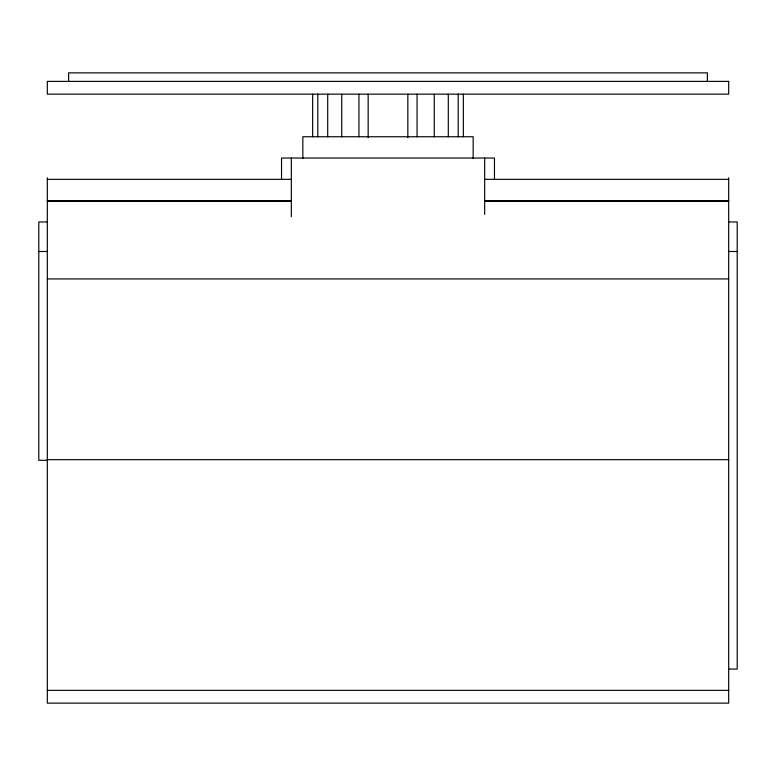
<?xml version="1.0" encoding="UTF-8"?>
<svg xmlns="http://www.w3.org/2000/svg" width="776" height="776" viewBox="0 0 776 776"><rect width="100%" height="100%" fill="white"/><g stroke="black" fill="none" stroke-linecap="round" stroke-linejoin="round"><path stroke-width="1.16" d="M47.317 179.334L291.01 179.334M484.99 179.334L728.683 179.334M47.317 200.625L291.01 200.625M484.99 200.625L728.683 200.625M47.317 201.323L291.01 201.323M484.99 201.323L728.683 201.323M47.317 221.946L38.8 221.946L38.8 460.275L47.317 460.275M728.683 221.946L737.2 221.946L737.2 669.067L728.683 669.067M38.8 251.492L47.317 251.492M728.683 251.492L737.2 251.492M47.317 278.923L728.683 278.923M47.317 459.683L728.683 459.683M47.317 690.359L728.683 690.359M728.683 177.83L728.683 703.134L47.317 703.134L47.317 177.83M707.392 81.383L707.392 72.866L68.608 72.866L68.608 81.383M494.467 179.334L494.467 158.042L281.533 158.042L281.533 179.334M484.67 158.042L484.67 214.331M473.166 158.508L473.166 136.751L302.834 136.751L302.834 158.508M463.35 94.158L463.35 136.751M458.209 94.158L458.209 136.751M448.295 94.158L448.295 136.751M434.269 94.158L434.269 136.751M417.081 94.158L417.081 136.751M407.837 94.158L407.837 137.546M368.163 94.158L368.163 137.546M358.919 94.158L358.919 136.751M341.731 94.158L341.731 136.751M327.705 94.158L327.705 136.751M317.791 94.158L317.791 136.751M312.65 94.158L312.65 136.751M291.33 158.042L291.33 216.727M728.683 81.383L47.317 81.383L47.317 94.158L728.683 94.158L728.683 81.383"/></g></svg>
